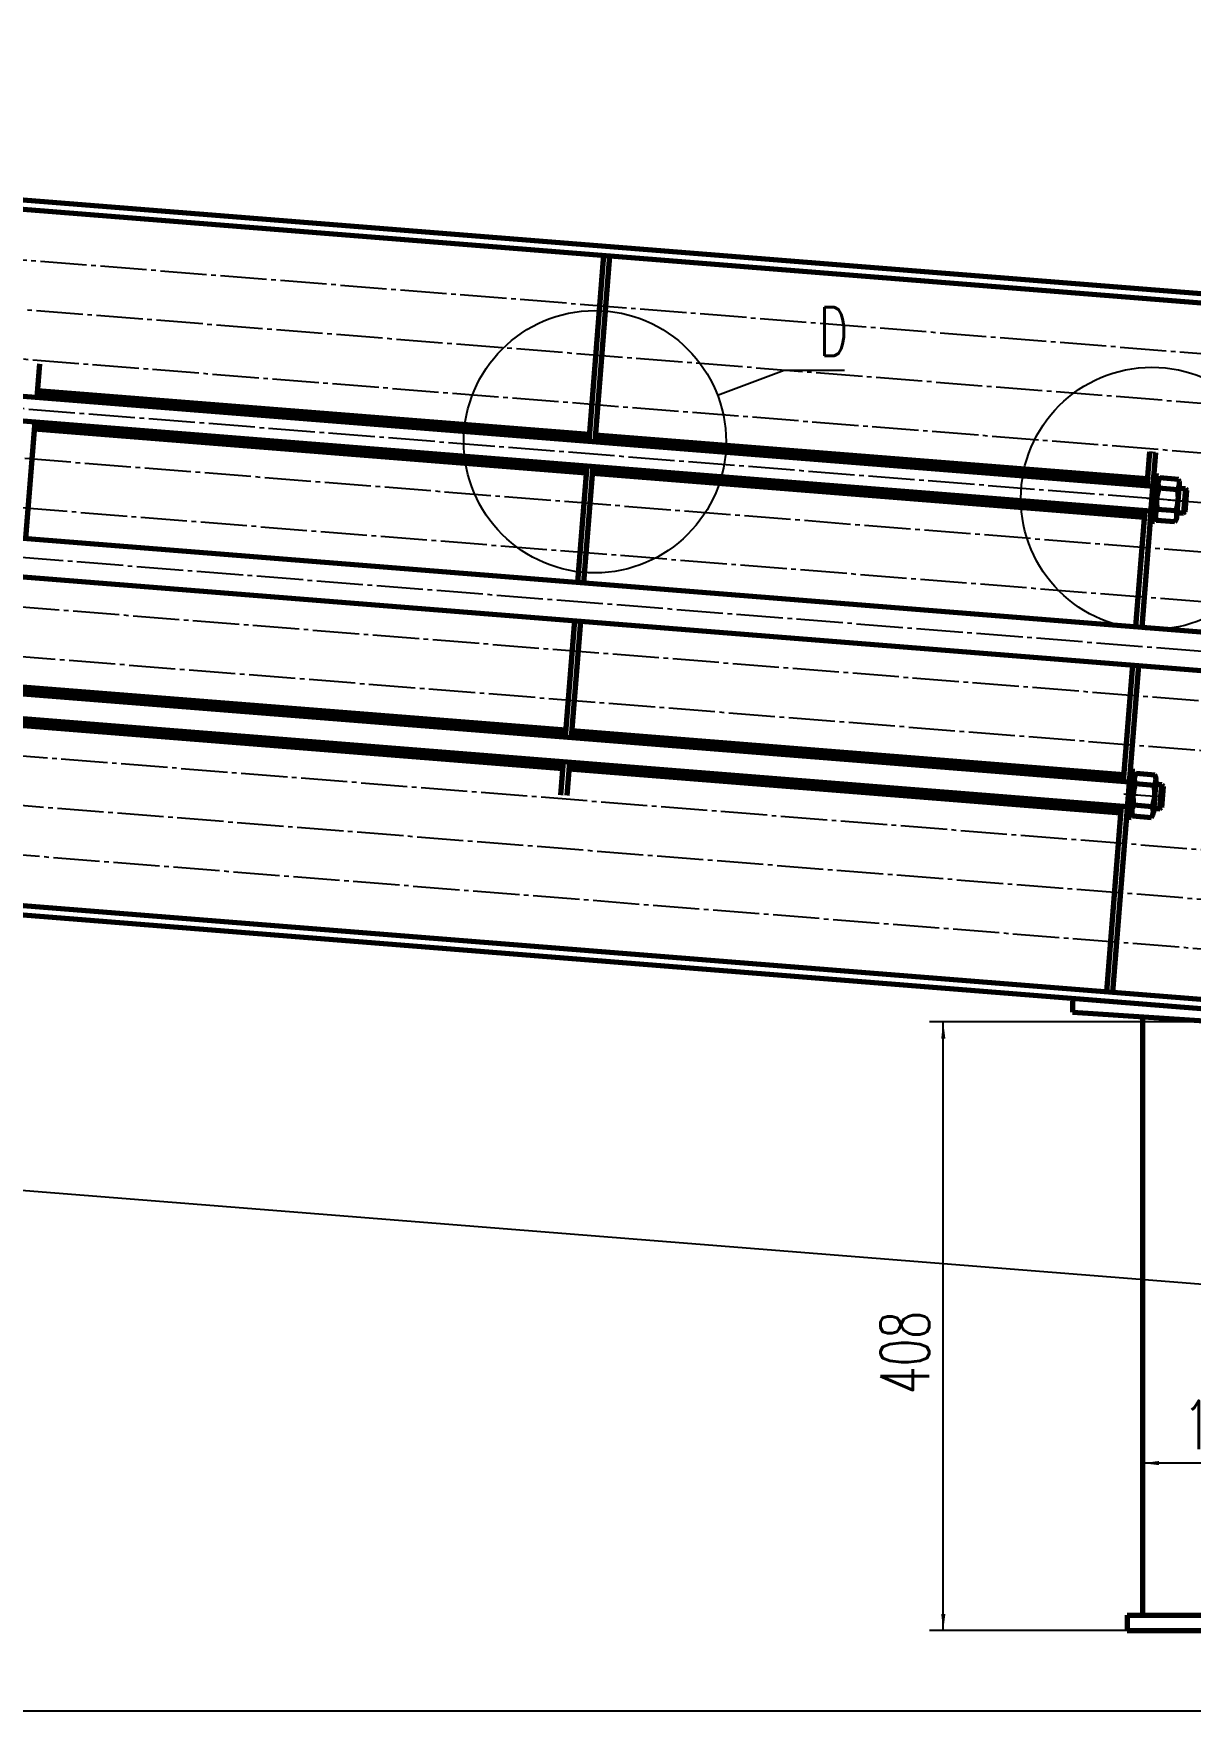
# Model space of a CAD drawing. Header units: millimetres. Extents: x -2673 to 2673, y -4526 to 1890.
# Drawn here: x 396 to 1146, y -688 to 409 of the extents above; entities that cross this region are included whole.
import ezdxf

# ---------------------------------------------------------------- set-up
doc = ezdxf.new("R2010")
doc.units = ezdxf.units.MM
doc.linetypes.add('EB_DASHDOT', pattern=[39, 30, -3, 3, -3])
for name, color, linetype, lineweight in [('CAXA0', 7, 'Continuous', 70), ('CAXA1', 1, 'EB_DASHDOT', 25), ('CAXA3', 7, 'Continuous', 25), ('CAXA4', 3, 'Continuous', 25), ('CAXA5', 4, 'Continuous', 25)]:
    doc.layers.add(name, color=color, linetype=linetype, lineweight=lineweight)
doc.styles.add('机械', font='txt.shx', dxfattribs={"width": 0.667, "height": 15, "bigfont": 'gbcbig.shx'})
doc.dimstyles.new('标准', dxfattribs={"dimscale": 9, "dimtxt": 3.5, "dimasz": 1.2, "dimexe": 1, "dimexo": 0, "dimtad": 1, "dimdec": 1, "dimzin": 12, "dimdsep": 46, "dimtxsty": '机械', "dimcen": 0, "dimdle": 1.1, "dimaunit": 1, "dimazin": 2, "dimtfac": 1, "dimtdec": 3, "dimtmove": 0, "dimatfit": 3, "dimfxl": 0, "dimtolj": 1, "dimtzin": 0, "dimarcsym": 0})

# ---------------------------------------------------------------- blocks, each defined once
blk = doc.blocks.new('*CAXBLOCK1718')
at = {"layer": 'CAXA0', "linetype": 'Continuous', "lineweight": 25}
for points in [[(-1121.6, -220.7), (-1111, -223), (-1110.7, -220.3)], [(1470.2, -426.9), (1459.3, -427.4), (1459.5, -424.7)]]:
    blk.add_hatch(color=0, dxfattribs=at).paths.add_polyline_path(points, flags=0)
at = {"layer": 'CAXA0', "color": 0, "linetype": 'Continuous', "lineweight": 25}
for p, q in [((-1109.7, -71.2), (-1122.3, -229.7)), ((-1121.6, -220.7), (1470.2, -426.9)), ((1482.1, -277.3), (1469.5, -435.9))]:
    blk.add_line(p, q, dxfattribs=at)
at = {"layer": 'CAXA0', "color": 0, "linetype": 'Continuous', "lineweight": 25, "insert": (142.9, -280.6), "char_height": 31.5, "attachment_point": 1, "rotation": 355.4516, "style": '机械'}
blk.add_mtext('2600', dxfattribs=at)
blk = doc.blocks.new('CAXBLOCK18')
at = {"layer": 'CAXA3', "color": 0, "linetype": 'Continuous', "lineweight": 25}
for p, q in [((383.5, -16), (385.6, -14.2)), ((387.7, -16.4), (389.8, -14.5)), ((391.9, -16.7), (394.1, -14.9)), ((396.1, -17.1), (398.3, -15.2)), ((400.4, -17.4), (402.5, -15.6)), ((404.6, -17.7), (406.8, -15.9)), ((408.8, -18.1), (411, -16.2)), ((413.1, -18.4), (415.2, -16.6)), ((417.3, -18.7), (419.4, -16.9)), ((421.5, -19.1), (423.7, -17.2)), ((425.7, -19.4), (427.9, -17.6)), ((430, -19.7), (432.1, -17.9)), ((434.2, -20.1), (436.4, -18.3)), ((438.4, -20.4), (440.6, -18.6)), ((442.7, -20.8), (444.8, -18.9)), ((446.9, -21.1), (449, -19.3)), ((451.1, -21.4), (453.3, -19.6)), ((455.4, -21.8), (457.5, -19.9)), ((459.6, -22.1), (461.7, -20.3)), ((463.8, -22.4), (466, -20.6)), ((468, -22.8), (470.2, -20.9)), ((472.3, -23.1), (474.4, -21.3)), ((476.5, -23.5), (478.7, -21.6)), ((480.7, -23.8), (482.9, -22)), ((485, -24.1), (487.1, -22.3)), ((489.2, -24.5), (491.3, -22.6)), ((493.4, -24.8), (495.6, -23)), ((497.6, -25.1), (499.8, -23.3)), ((501.9, -25.5), (504, -23.6)), ((506.1, -25.8), (508.3, -24)), ((510.3, -26.1), (512.5, -24.3)), ((514.6, -26.5), (516.7, -24.6)), ((518.8, -26.8), (520.9, -25)), ((523, -27.2), (525.2, -25.3)), ((527.3, -27.5), (529.4, -25.7)), ((531.5, -27.8), (533.6, -26)), ((535.7, -28.2), (537.9, -26.3)), ((539.9, -28.5), (542.1, -26.7)), ((544.2, -28.8), (546.3, -27)), ((548.4, -29.2), (550.5, -27.3)), ((552.6, -29.5), (554.8, -27.7)), ((556.9, -29.8), (559, -28)), ((561.1, -30.2), (563.2, -28.3)), ((565.3, -30.5), (567.5, -28.7)), ((569.5, -30.9), (571.7, -29)), ((573.8, -31.2), (575.9, -29.4)), ((578, -31.5), (580.2, -29.7)), ((582.2, -31.9), (584.4, -30)), ((586.5, -32.2), (588.6, -30.4)), ((590.7, -32.5), (592.8, -30.7)), ((594.9, -32.9), (597.1, -31)), ((599.1, -33.2), (601.3, -31.4)), ((603.4, -33.5), (605.5, -31.7)), ((607.6, -33.9), (609.8, -32)), ((611.8, -34.2), (614, -32.4)), ((616.1, -34.6), (618.2, -32.7)), ((381.2, -37.7), (382, -37)), ((384.1, -39.2), (386.2, -37.3)), ((388.3, -39.5), (390.5, -37.7)), ((392.5, -39.8), (394.7, -38)), ((396.8, -40.2), (398.9, -38.3)), ((401, -40.5), (403.1, -38.7)), ((405.2, -40.9), (407.4, -39)), ((409.5, -41.2), (411.6, -39.4)), ((413.7, -41.5), (415.8, -39.7)), ((417.9, -41.9), (420.1, -40)), ((422.1, -42.2), (424.3, -40.4)), ((426.4, -42.5), (428.5, -40.7)), ((430.6, -42.9), (432.8, -41)), ((434.8, -43.2), (437, -41.4)), ((439.1, -43.5), (441.2, -41.7)), ((443.3, -43.9), (445.4, -42)), ((447.5, -44.2), (449.7, -42.4)), ((451.7, -44.6), (453.9, -42.7)), ((456, -44.9), (458.1, -43.1)), ((460.2, -45.2), (462.4, -43.4)), ((464.4, -45.6), (466.6, -43.7)), ((620.3, -34.9), (622.4, -33.1)), ((624.5, -35.2), (626.7, -33.4)), ((628.8, -35.6), (630.9, -33.7)), ((633, -35.9), (635.1, -34.1)), ((637.2, -36.2), (639.4, -34.4)), ((641.4, -36.6), (643.6, -34.7)), ((645.7, -36.9), (647.8, -35.1)), ((649.9, -37.2), (652.1, -35.4)), ((654.1, -37.6), (656.3, -35.7)), ((658.4, -37.9), (660.5, -36.1)), ((662.6, -38.3), (664.7, -36.4)), ((666.8, -38.6), (669, -36.8)), ((671, -38.9), (673.2, -37.1)), ((675.3, -39.3), (677.4, -37.4)), ((679.5, -39.6), (681.7, -37.8)), ((683.7, -39.9), (685.9, -38.1)), ((688, -40.3), (690.1, -38.4)), ((692.2, -40.6), (694.3, -38.8)), ((696.4, -40.9), (698.6, -39.1)), ((700.7, -41.3), (702.8, -39.4)), ((704.9, -41.6), (707, -39.8)), ((709.1, -42), (711.3, -40.1)), ((713.3, -42.3), (715.5, -40.5)), ((717.6, -42.6), (719.7, -40.8)), ((721.8, -43), (723.9, -41.1)), ((726, -43.3), (728.2, -41.5)), ((730.3, -43.6), (732.4, -41.8)), ((734.5, -44), (736.6, -42.1)), ((738.7, -44.3), (740.9, -42.5)), ((744.9, -43), (745.1, -42.8)), ((747.2, -45), (749.3, -43.1)), ((751.4, -45.3), (753.6, -43.5)), ((755.6, -45.7), (757.8, -43.8)), ((468.7, -45.9), (470.8, -44.1)), ((472.9, -46.2), (475, -44.4)), ((477.1, -46.6), (479.3, -44.7)), ((481.4, -46.9), (483.5, -45.1)), ((485.6, -47.2), (487.7, -45.4)), ((489.8, -47.6), (492, -45.7)), ((494, -47.9), (496.2, -46.1)), ((498.3, -48.3), (500.4, -46.4)), ((502.5, -48.6), (504.7, -46.8)), ((506.7, -48.9), (508.9, -47.1)), ((511, -49.3), (513.1, -47.4)), ((515.2, -49.6), (517.3, -47.8)), ((519.4, -49.9), (521.6, -48.1)), ((523.6, -50.3), (525.8, -48.4)), ((527.9, -50.6), (530, -48.8)), ((532.1, -50.9), (534.3, -49.1)), ((536.3, -51.3), (538.5, -49.4)), ((540.6, -51.6), (542.7, -49.8)), ((544.8, -52), (546.9, -50.1)), ((549, -52.3), (551.2, -50.5)), ((553.3, -52.6), (555.4, -50.8)), ((557.5, -53), (559.6, -51.1)), ((561.7, -53.3), (563.9, -51.5)), ((565.9, -53.6), (568.1, -51.8)), ((570.2, -54), (572.3, -52.1)), ((574.4, -54.3), (576.5, -52.5)), ((578.6, -54.6), (580.8, -52.8)), ((582.9, -55), (585, -53.1)), ((587.1, -55.3), (589.2, -53.5)), ((591.3, -55.7), (593.5, -53.8)), ((595.5, -56), (597.7, -54.2)), ((599.8, -56.3), (601.9, -54.5)), ((759.9, -46), (762, -44.2)), ((764.1, -46.3), (766.2, -44.5)), ((768.3, -46.7), (770.5, -44.8)), ((772.5, -47), (774.7, -45.2)), ((776.8, -47.3), (778.9, -45.5)), ((781, -47.7), (783.2, -45.8)), ((785.2, -48), (787.4, -46.2)), ((789.5, -48.3), (791.6, -46.5)), ((793.7, -48.7), (795.8, -46.8)), ((797.9, -49), (800.1, -47.2)), ((802.2, -49.4), (804.3, -47.5)), ((806.4, -49.7), (808.5, -47.9)), ((810.6, -50), (812.8, -48.2)), ((814.8, -50.4), (817, -48.5)), ((819.1, -50.7), (821.2, -48.9)), ((823.3, -51), (825.5, -49.2)), ((827.5, -51.4), (829.7, -49.5)), ((831.8, -51.7), (833.9, -49.9)), ((836, -52), (838.1, -50.2)), ((840.2, -52.4), (842.4, -50.5)), ((844.4, -52.7), (846.6, -50.9)), ((848.7, -53.1), (850.8, -51.2)), ((852.9, -53.4), (855.1, -51.6)), ((857.1, -53.7), (859.3, -51.9)), ((861.4, -54.1), (863.5, -52.2)), ((865.6, -54.4), (867.7, -52.6)), ((869.8, -54.7), (872, -52.9)), ((874.1, -55.1), (876.2, -53.2)), ((878.3, -55.4), (880.4, -53.6)), ((882.5, -55.7), (884.7, -53.9)), ((886.7, -56.1), (888.9, -54.3)), ((891, -56.4), (893.1, -54.6)), ((604, -56.7), (606.2, -54.8)), ((608.2, -57), (610.4, -55.2)), ((612.5, -57.3), (614.6, -55.5)), ((616.7, -57.7), (618.8, -55.8)), ((620.9, -58), (623.1, -56.2)), ((625.1, -58.3), (627.3, -56.5)), ((629.4, -58.7), (631.5, -56.8)), ((633.6, -59), (635.8, -57.2)), ((637.8, -59.4), (640, -57.5)), ((642.1, -59.7), (644.2, -57.9)), ((646.3, -60), (648.4, -58.2)), ((650.5, -60.4), (652.7, -58.5)), ((654.8, -60.7), (656.9, -58.9)), ((659, -61), (661.1, -59.2)), ((663.2, -61.4), (665.4, -59.5)), ((667.4, -61.7), (669.6, -59.9)), ((671.7, -62), (673.8, -60.2)), ((675.9, -62.4), (678.1, -60.6)), ((680.1, -62.7), (682.3, -60.9)), ((684.4, -63.1), (686.5, -61.2)), ((688.6, -63.4), (690.7, -61.6)), ((692.8, -63.7), (695, -61.9)), ((697, -64.1), (699.2, -62.2)), ((701.3, -64.4), (703.4, -62.6)), ((705.5, -64.7), (707.7, -62.9)), ((709.7, -65.1), (711.9, -63.2)), ((714, -65.4), (716.1, -63.6)), ((718.2, -65.8), (720.3, -63.9)), ((722.4, -66.1), (724.6, -64.3)), ((726.7, -66.4), (728.8, -64.6)), ((730.9, -66.8), (733, -64.9)), ((735.1, -67.1), (737.3, -65.3)), ((895.2, -56.8), (897.4, -54.9)), ((899.4, -57.1), (901.6, -55.3)), ((903.7, -57.4), (905.8, -55.6)), ((907.9, -57.8), (910, -55.9)), ((912.1, -58.1), (914.3, -56.3)), ((916.3, -58.4), (918.5, -56.6)), ((920.6, -58.8), (922.7, -56.9)), ((924.8, -59.1), (927, -57.3)), ((929, -59.5), (931.2, -57.6)), ((933.3, -59.8), (935.4, -58)), ((937.5, -60.1), (939.6, -58.3)), ((941.7, -60.5), (943.9, -58.6)), ((945.9, -60.8), (948.1, -59)), ((950.2, -61.1), (952.3, -59.3)), ((954.4, -61.5), (956.6, -59.6)), ((958.6, -61.8), (960.8, -60)), ((962.9, -62.1), (965, -60.3)), ((967.1, -62.5), (969.2, -60.6)), ((971.3, -62.8), (973.5, -61)), ((975.6, -63.2), (977.7, -61.3)), ((979.8, -63.5), (981.9, -61.7)), ((984, -63.8), (986.2, -62)), ((988.2, -64.2), (990.4, -62.3)), ((992.5, -64.5), (994.6, -62.7)), ((996.7, -64.8), (998.9, -63)), ((1000.9, -65.2), (1003.1, -63.3)), ((1005.2, -65.5), (1007.3, -63.7)), ((1009.4, -65.8), (1011.5, -64)), ((1013.6, -66.2), (1015.8, -64.3)), ((1017.8, -66.5), (1020, -64.7)), ((1022.1, -66.9), (1024.2, -65)), ((1026.3, -67.2), (1028.5, -65.4)), ((1030.5, -67.5), (1032.7, -65.7)), ((743.6, -67.8), (745.7, -65.9)), ((747.8, -68.1), (749.9, -66.3)), ((752, -68.4), (754.2, -66.6)), ((756.3, -68.8), (758.4, -66.9)), ((760.5, -69.1), (762.6, -67.3)), ((764.7, -69.5), (766.9, -67.6)), ((768.9, -69.8), (771.1, -68)), ((773.2, -70.1), (775.3, -68.3)), ((777.4, -70.5), (779.6, -68.6)), ((781.6, -70.8), (783.8, -69)), ((785.9, -71.1), (788, -69.3)), ((790.1, -71.5), (792.2, -69.6)), ((794.3, -71.8), (796.5, -70)), ((798.5, -72.1), (800.7, -70.3)), ((802.8, -72.5), (804.9, -70.6)), ((807, -72.8), (809.2, -71)), ((811.2, -73.2), (813.4, -71.3)), ((815.5, -73.5), (817.6, -71.7)), ((819.7, -73.8), (821.8, -72)), ((823.9, -74.2), (826.1, -72.3)), ((828.2, -74.5), (830.3, -72.7)), ((832.4, -74.8), (834.5, -73)), ((836.6, -75.2), (838.8, -73.3)), ((840.8, -75.5), (843, -73.7)), ((845.1, -75.8), (847.2, -74)), ((849.3, -76.2), (851.5, -74.3)), ((853.5, -76.5), (855.7, -74.7)), ((857.8, -76.9), (859.9, -75)), ((862, -77.2), (864.1, -75.4)), ((866.2, -77.5), (868.4, -75.7)), ((870.4, -77.9), (872.6, -76)), ((874.7, -78.2), (876.8, -76.4)), ((878.9, -78.5), (881.1, -76.7)), ((1034.8, -67.9), (1036.9, -66)), ((1039, -68.2), (1041.1, -66.4)), ((1043.2, -68.5), (1045.4, -66.7)), ((1047.5, -68.9), (1049.6, -67)), ((1051.7, -69.2), (1053.8, -67.4)), ((1055.9, -69.5), (1058.1, -67.7)), ((1060.1, -69.9), (1062.3, -68)), ((1064.4, -70.2), (1066.5, -68.4)), ((1068.6, -70.6), (1070.8, -68.7)), ((1072.8, -70.9), (1075, -69.1)), ((1077.1, -71.2), (1079.2, -69.4)), ((1081.3, -71.6), (1083.4, -69.7)), ((1085.5, -71.9), (1087.7, -70.1)), ((1089.7, -72.2), (1091.9, -70.4)), ((1094, -72.6), (1096.1, -70.7)), ((1098.2, -72.9), (1100.4, -71.1)), ((1102.4, -73.2), (1102.5, -73.2)), ((883.1, -78.9), (885.3, -77)), ((887.4, -79.2), (889.5, -77.4)), ((891.6, -79.5), (893.7, -77.7)), ((895.8, -79.9), (898, -78)), ((900.1, -80.2), (902.2, -78.4)), ((904.3, -80.6), (906.4, -78.7)), ((908.5, -80.9), (910.7, -79.1)), ((912.7, -81.2), (914.9, -79.4)), ((917, -81.6), (919.1, -79.7)), ((921.2, -81.9), (923.4, -80.1)), ((925.4, -82.2), (927.6, -80.4)), ((929.7, -82.6), (931.8, -80.7)), ((933.9, -82.9), (936, -81.1)), ((938.1, -83.2), (940.3, -81.4)), ((942.3, -83.6), (944.5, -81.7)), ((946.6, -83.9), (948.7, -82.1)), ((950.8, -84.3), (953, -82.4)), ((955, -84.6), (957.2, -82.8)), ((959.3, -84.9), (961.4, -83.1)), ((963.5, -85.3), (965.6, -83.4)), ((967.7, -85.6), (969.9, -83.8)), ((971.9, -85.9), (974.1, -84.1)), ((976.2, -86.3), (978.3, -84.4)), ((980.4, -86.6), (982.6, -84.8)), ((984.6, -86.9), (986.8, -85.1)), ((988.9, -87.3), (991, -85.4)), ((993.1, -87.6), (995.2, -85.8)), ((997.3, -88), (999.5, -86.1)), ((1001.6, -88.3), (1003.7, -86.5)), ((1005.8, -88.6), (1007.9, -86.8)), ((1010, -89), (1012.2, -87.1)), ((1014.2, -89.3), (1016.4, -87.5)), ((1018.5, -89.6), (1020.6, -87.8)), ((1022.7, -90), (1024.9, -88.1)), ((1026.9, -90.3), (1029.1, -88.5)), ((1031.2, -90.6), (1033.3, -88.8)), ((1035.4, -91), (1037.5, -89.1)), ((1039.6, -91.3), (1041.8, -89.5)), ((1043.8, -91.7), (1046, -89.8)), ((1048.1, -92), (1050.2, -90.2)), ((1052.3, -92.3), (1054.5, -90.5)), ((1056.5, -92.7), (1058.7, -90.8)), ((1060.8, -93), (1062.9, -91.2)), ((1065, -93.3), (1067.1, -91.5)), ((1069.2, -93.7), (1071.4, -91.8)), ((1073.5, -94), (1075.6, -92.2)), ((1077.7, -94.3), (1079.8, -92.5)), ((1081.9, -94.7), (1084.1, -92.8)), ((1086.1, -95), (1088.3, -93.2)), ((1090.4, -95.4), (1092.5, -93.5)), ((1094.6, -95.7), (1096.8, -93.9)), ((1098.8, -96), (1100.8, -94.3))]:
    blk.add_line(p, q, dxfattribs=at)
blk = doc.blocks.new('CAXBLOCK19')
at = {"layer": 'CAXA3', "color": 0, "linetype": 'Continuous', "lineweight": 25}
for p, q in [((400.1, 175.5), (402.2, 177.4)), ((404.3, 175.2), (406.5, 177)), ((408.5, 174.9), (410.7, 176.7)), ((412.8, 174.5), (414.9, 176.4)), ((417, 174.2), (419.2, 176)), ((421.2, 173.9), (423.4, 175.7)), ((425.5, 173.5), (427.6, 175.4)), ((429.7, 173.2), (431.8, 175)), ((433.9, 172.8), (436.1, 174.7)), ((438.1, 172.5), (440.3, 174.3)), ((442.4, 172.2), (444.5, 174)), ((446.6, 171.8), (448.8, 173.7)), ((450.8, 171.5), (453, 173.3)), ((455.1, 171.2), (457.2, 173)), ((459.3, 170.8), (461.4, 172.7)), ((463.5, 170.5), (465.7, 172.3)), ((467.8, 170.2), (469.9, 172)), ((472, 169.8), (474.1, 171.7)), ((476.2, 169.5), (478.4, 171.3)), ((480.4, 169.1), (482.6, 171)), ((484.7, 168.8), (486.8, 170.6)), ((488.9, 168.5), (491, 170.3)), ((493.1, 168.1), (495.3, 170)), ((497.4, 167.8), (499.5, 169.6)), ((501.6, 167.5), (503.7, 169.3)), ((505.8, 167.1), (508, 169)), ((510, 166.8), (512.2, 168.6)), ((514.3, 166.5), (516.4, 168.3)), ((518.5, 166.1), (520.7, 168)), ((522.7, 165.8), (524.9, 167.6)), ((527, 165.4), (529.1, 167.3)), ((531.2, 165.1), (533.3, 166.9)), ((535.4, 164.8), (537.6, 166.6)), ((539.6, 164.4), (541.8, 166.3)), ((543.9, 164.1), (546, 165.9)), ((548.1, 163.8), (550.3, 165.6)), ((552.3, 163.4), (554.5, 165.3)), ((556.6, 163.1), (558.7, 164.9)), ((560.8, 162.8), (562.9, 164.6)), ((396.5, 152.8), (398.6, 154.6)), ((400.7, 152.4), (402.9, 154.2)), ((404.9, 152.1), (407.1, 153.9)), ((409.2, 151.7), (411.3, 153.6)), ((565, 162.4), (567.2, 164.2)), ((569.3, 162.1), (571.4, 163.9)), ((573.5, 161.7), (575.6, 163.6)), ((577.7, 161.4), (579.9, 163.2)), ((581.9, 161.1), (584.1, 162.9)), ((586.2, 160.7), (588.3, 162.6)), ((590.4, 160.4), (592.6, 162.2)), ((594.6, 160.1), (596.8, 161.9)), ((598.9, 159.7), (601, 161.6)), ((603.1, 159.4), (605.2, 161.2)), ((607.3, 159.1), (609.5, 160.9)), ((611.5, 158.7), (613.7, 160.5)), ((615.8, 158.4), (617.9, 160.2)), ((620, 158), (622.2, 159.9)), ((624.2, 157.7), (626.4, 159.5)), ((628.5, 157.4), (630.6, 159.2)), ((632.7, 157), (634.8, 158.9)), ((636.9, 156.7), (639.1, 158.5)), ((641.2, 156.4), (643.3, 158.2)), ((645.4, 156), (647.5, 157.9)), ((649.6, 155.7), (651.8, 157.5)), ((653.8, 155.3), (656, 157.2)), ((658.1, 155), (660.2, 156.8)), ((662.3, 154.7), (664.4, 156.5)), ((666.5, 154.3), (668.7, 156.2)), ((670.8, 154), (672.9, 155.8)), ((675, 153.7), (677.1, 155.5)), ((679.2, 153.3), (681.4, 155.2)), ((683.4, 153), (685.6, 154.8)), ((687.7, 152.7), (689.8, 154.5)), ((691.9, 152.3), (694.1, 154.2)), ((696.1, 152), (698.3, 153.8)), ((413.4, 151.4), (415.5, 153.2)), ((417.6, 151.1), (419.8, 152.9)), ((421.9, 150.7), (424, 152.6)), ((426.1, 150.4), (428.2, 152.2)), ((430.3, 150.1), (432.5, 151.9)), ((434.5, 149.7), (436.7, 151.6)), ((438.8, 149.4), (440.9, 151.2)), ((443, 149), (445.2, 150.9)), ((447.2, 148.7), (449.4, 150.5)), ((451.5, 148.4), (453.6, 150.2)), ((455.7, 148), (457.8, 149.9)), ((459.9, 147.7), (462.1, 149.5)), ((464.1, 147.4), (466.3, 149.2)), ((468.4, 147), (470.5, 148.9)), ((472.6, 146.7), (474.8, 148.5)), ((476.8, 146.4), (479, 148.2)), ((481.1, 146), (483.2, 147.9)), ((485.3, 145.7), (487.4, 147.5)), ((489.5, 145.3), (491.7, 147.2)), ((493.7, 145), (495.9, 146.8)), ((498, 144.7), (500.1, 146.5)), ((502.2, 144.3), (504.4, 146.2)), ((506.4, 144), (508.6, 145.8)), ((510.7, 143.7), (512.8, 145.5)), ((514.9, 143.3), (517, 145.2)), ((519.1, 143), (521.3, 144.8)), ((523.4, 142.7), (525.5, 144.5)), ((527.6, 142.3), (529.7, 144.2)), ((531.8, 142), (534, 143.8)), ((536, 141.6), (538.2, 143.5)), ((540.3, 141.3), (542.4, 143.1)), ((544.5, 141), (546.7, 142.8)), ((700.4, 151.6), (702.5, 153.5)), ((704.6, 151.3), (706.7, 153.1)), ((708.8, 151), (711, 152.8)), ((713, 150.6), (715.2, 152.5)), ((717.3, 150.3), (719.4, 152.1)), ((721.5, 150), (723.7, 151.8)), ((725.7, 149.6), (727.9, 151.5)), ((730, 149.3), (732.1, 151.1)), ((734.2, 149), (736.3, 150.8)), ((738.4, 148.6), (740.6, 150.5)), ((742.7, 148.3), (744.8, 150.1)), ((746.9, 147.9), (749, 149.8)), ((751.1, 147.6), (753.3, 149.4)), ((755.3, 147.3), (756, 147.9)), ((760, 147.3), (761.7, 148.8)), ((763.8, 146.6), (766, 148.4)), ((768, 146.3), (770.2, 148.1)), ((772.3, 145.9), (774.4, 147.8)), ((776.5, 145.6), (778.6, 147.4)), ((780.7, 145.3), (782.9, 147.1)), ((784.9, 144.9), (787.1, 146.8)), ((789.2, 144.6), (791.3, 146.4)), ((793.4, 144.2), (795.6, 146.1)), ((797.6, 143.9), (799.8, 145.7)), ((801.9, 143.6), (804, 145.4)), ((806.1, 143.2), (808.2, 145.1)), ((810.3, 142.9), (812.5, 144.7)), ((814.6, 142.6), (816.7, 144.4)), ((818.8, 142.2), (820.9, 144.1)), ((823, 141.9), (825.2, 143.7)), ((827.2, 141.6), (829.4, 143.4)), ((831.5, 141.2), (833.6, 143.1)), ((835.7, 140.9), (837.8, 142.7)), ((548.7, 140.6), (550.9, 142.5)), ((553, 140.3), (555.1, 142.1)), ((557.2, 140), (559.3, 141.8)), ((561.4, 139.6), (563.6, 141.5)), ((565.6, 139.3), (567.8, 141.1)), ((569.9, 139), (572, 140.8)), ((574.1, 138.6), (576.3, 140.5)), ((578.3, 138.3), (580.5, 140.1)), ((582.6, 137.9), (584.7, 139.8)), ((586.8, 137.6), (588.9, 139.4)), ((591, 137.3), (593.2, 139.1)), ((595.3, 136.9), (597.4, 138.8)), ((599.5, 136.6), (601.6, 138.4)), ((603.7, 136.3), (605.9, 138.1)), ((607.9, 135.9), (610.1, 137.8)), ((612.2, 135.6), (614.3, 137.4)), ((616.4, 135.3), (618.6, 137.1)), ((620.6, 134.9), (622.8, 136.8)), ((624.9, 134.6), (627, 136.4)), ((629.1, 134.2), (631.2, 136.1)), ((633.3, 133.9), (635.5, 135.7)), ((637.5, 133.6), (639.7, 135.4)), ((641.8, 133.2), (643.9, 135.1)), ((646, 132.9), (648.2, 134.7)), ((650.2, 132.6), (652.4, 134.4)), ((654.5, 132.2), (656.6, 134.1)), ((658.7, 131.9), (660.8, 133.7)), ((662.9, 131.6), (665.1, 133.4)), ((667.2, 131.2), (669.3, 133.1)), ((671.4, 130.9), (673.5, 132.7)), ((675.6, 130.5), (677.8, 132.4)), ((679.8, 130.2), (682, 132)), ((684.1, 129.9), (686.2, 131.7)), ((839.9, 140.5), (842.1, 142.4)), ((844.2, 140.2), (846.3, 142)), ((848.4, 139.9), (850.5, 141.7)), ((852.6, 139.5), (854.8, 141.4)), ((856.8, 139.2), (859, 141)), ((861.1, 138.9), (863.2, 140.7)), ((865.3, 138.5), (867.5, 140.4)), ((869.5, 138.2), (871.7, 140)), ((873.8, 137.9), (875.9, 139.7)), ((878, 137.5), (880.1, 139.4)), ((882.2, 137.2), (884.4, 139)), ((886.4, 136.8), (888.6, 138.7)), ((890.7, 136.5), (892.8, 138.3)), ((894.9, 136.2), (897.1, 138)), ((899.1, 135.8), (901.3, 137.7)), ((903.4, 135.5), (905.5, 137.3)), ((907.6, 135.2), (909.7, 137)), ((911.8, 134.8), (914, 136.7)), ((916.1, 134.5), (918.2, 136.3)), ((920.3, 134.2), (922.4, 136)), ((924.5, 133.8), (926.7, 135.7)), ((928.7, 133.5), (930.9, 135.3)), ((933, 133.1), (935.1, 135)), ((937.2, 132.8), (939.4, 134.6)), ((941.4, 132.5), (943.6, 134.3)), ((945.7, 132.1), (947.8, 134)), ((949.9, 131.8), (952, 133.6)), ((954.1, 131.5), (956.3, 133.3)), ((958.3, 131.1), (960.5, 133)), ((962.6, 130.8), (964.7, 132.6)), ((966.8, 130.5), (969, 132.3)), ((971, 130.1), (973.2, 132)), ((975.3, 129.8), (977.4, 131.6)), ((688.3, 129.5), (690.4, 131.4)), ((692.5, 129.2), (694.7, 131)), ((696.8, 128.9), (698.9, 130.7)), ((701, 128.5), (703.1, 130.4)), ((705.2, 128.2), (707.4, 130)), ((709.4, 127.9), (711.6, 129.7)), ((713.7, 127.5), (715.8, 129.4)), ((717.9, 127.2), (720.1, 129)), ((722.1, 126.8), (724.3, 128.7)), ((726.4, 126.5), (728.5, 128.3)), ((730.6, 126.2), (732.7, 128)), ((734.8, 125.8), (737, 127.7)), ((739, 125.5), (741.2, 127.3)), ((743.3, 125.2), (745.4, 127)), ((747.5, 124.8), (749.7, 126.7)), ((751.7, 124.5), (753.9, 126.3)), ((760.2, 123.8), (762.3, 125.7)), ((764.4, 123.5), (766.6, 125.3)), ((768.7, 123.1), (770.8, 125)), ((772.9, 122.8), (775, 124.6)), ((777.1, 122.5), (779.3, 124.3)), ((781.3, 122.1), (783.5, 124)), ((785.6, 121.8), (787.7, 123.6)), ((789.8, 121.5), (792, 123.3)), ((794, 121.1), (796.2, 123)), ((798.3, 120.8), (800.4, 122.6)), ((802.5, 120.5), (804.6, 122.3)), ((806.7, 120.1), (808.9, 122)), ((810.9, 119.8), (813.1, 121.6)), ((815.2, 119.4), (817.3, 121.3)), ((819.4, 119.1), (821.6, 120.9)), ((823.6, 118.8), (825.8, 120.6)), ((979.5, 129.4), (981.6, 131.3)), ((983.7, 129.1), (985.9, 130.9)), ((988, 128.8), (990.1, 130.6)), ((992.2, 128.4), (994.3, 130.3)), ((996.4, 128.1), (998.6, 129.9)), ((1000.6, 127.8), (1002.8, 129.6)), ((1004.9, 127.4), (1007, 129.3)), ((1009.1, 127.1), (1011.3, 128.9)), ((1013.3, 126.8), (1015.5, 128.6)), ((1017.6, 126.4), (1019.7, 128.3)), ((1021.8, 126.1), (1023.9, 127.9)), ((1026, 125.7), (1028.2, 127.6)), ((1030.2, 125.4), (1032.4, 127.2)), ((1034.5, 125.1), (1036.6, 126.9)), ((1038.7, 124.7), (1040.9, 126.6)), ((1042.9, 124.4), (1045.1, 126.2)), ((1047.2, 124.1), (1049.3, 125.9)), ((1051.4, 123.7), (1053.5, 125.6)), ((1055.6, 123.4), (1057.8, 125.2)), ((1059.8, 123.1), (1062, 124.9)), ((1064.1, 122.7), (1066.2, 124.5)), ((1068.3, 122.4), (1070.5, 124.2)), ((1072.5, 122), (1074.7, 123.9)), ((1076.8, 121.7), (1078.9, 123.5)), ((1081, 121.4), (1083.1, 123.2)), ((1085.2, 121), (1087.4, 122.9)), ((1089.5, 120.7), (1091.6, 122.5)), ((1093.7, 120.4), (1095.8, 122.2)), ((1097.9, 120), (1100.1, 121.9)), ((1102.1, 119.7), (1104.3, 121.5)), ((1106.4, 119.3), (1108.5, 121.2)), ((1110.6, 119), (1112.8, 120.8)), ((827.9, 118.4), (830, 120.3)), ((832.1, 118.1), (834.2, 119.9)), ((836.3, 117.8), (838.5, 119.6)), ((840.6, 117.4), (842.7, 119.3)), ((844.8, 117.1), (846.9, 118.9)), ((849, 116.8), (851.2, 118.6)), ((853.2, 116.4), (855.4, 118.2)), ((857.5, 116.1), (859.6, 117.9)), ((861.7, 115.7), (863.8, 117.6)), ((865.9, 115.4), (868.1, 117.2)), ((870.2, 115.1), (872.3, 116.9)), ((874.4, 114.7), (876.5, 116.6)), ((878.6, 114.4), (880.8, 116.2)), ((882.8, 114.1), (885, 115.9)), ((887.1, 113.7), (889.2, 115.6)), ((891.3, 113.4), (893.5, 115.2)), ((895.5, 113), (897.7, 114.9)), ((899.8, 112.7), (901.9, 114.5)), ((904, 112.4), (906.1, 114.2)), ((908.2, 112), (910.4, 113.9)), ((912.4, 111.7), (914.6, 113.5)), ((916.7, 111.4), (918.8, 113.2)), ((920.9, 111), (923.1, 112.9)), ((925.1, 110.7), (927.3, 112.5)), ((929.4, 110.4), (931.5, 112.2)), ((933.6, 110), (935.7, 111.9)), ((937.8, 109.7), (940, 111.5)), ((942.1, 109.3), (944.2, 111.2)), ((946.3, 109), (948.4, 110.8)), ((950.5, 108.7), (952.7, 110.5)), ((954.7, 108.3), (956.9, 110.2)), ((959, 108), (961.1, 109.8)), ((1114.8, 118.7), (1117, 120.5)), ((963.2, 107.7), (965.4, 109.5)), ((967.4, 107.3), (969.6, 109.2)), ((971.7, 107), (973.8, 108.8)), ((975.9, 106.7), (978, 108.5)), ((980.1, 106.3), (982.3, 108.2)), ((984.3, 106), (986.5, 107.8)), ((988.6, 105.6), (990.7, 107.5)), ((992.8, 105.3), (995, 107.1)), ((997, 105), (999.2, 106.8)), ((1001.3, 104.6), (1003.4, 106.5)), ((1005.5, 104.3), (1007.6, 106.1)), ((1009.7, 104), (1011.9, 105.8)), ((1014, 103.6), (1016.1, 105.5)), ((1018.2, 103.3), (1020.3, 105.1)), ((1022.4, 103), (1024.6, 104.8)), ((1026.6, 102.6), (1028.8, 104.5)), ((1030.9, 102.3), (1033, 104.1)), ((1035.1, 101.9), (1037.2, 103.8)), ((1039.3, 101.6), (1041.5, 103.4)), ((1043.6, 101.3), (1045.7, 103.1)), ((1047.8, 100.9), (1049.9, 102.8)), ((1052, 100.6), (1054.2, 102.4)), ((1056.2, 100.3), (1058.4, 102.1)), ((1060.5, 99.9), (1062.6, 101.8)), ((1064.7, 99.6), (1066.9, 101.4)), ((1068.9, 99.3), (1071.1, 101.1)), ((1073.2, 98.9), (1075.3, 100.8)), ((1077.4, 98.6), (1079.5, 100.4)), ((1081.6, 98.2), (1083.8, 100.1)), ((1085.8, 97.9), (1088, 99.7)), ((1090.1, 97.6), (1092.2, 99.4)), ((1094.3, 97.2), (1096.5, 99.1)), ((1098.5, 96.9), (1100.7, 98.7)), ((1102.8, 96.6), (1104.9, 98.4)), ((1107, 96.2), (1109.1, 98.1)), ((1111.2, 95.9), (1113.4, 97.7)), ((1115.5, 95.6), (1115.9, 96))]:
    blk.add_line(p, q, dxfattribs=at)
blk = doc.blocks.new('*CAXBLOCK2021')
at = {"layer": 'CAXA0', "linetype": 'Continuous', "lineweight": 25}
for points in [[(1114.7, -517.7), (1125.5, -516.3), (1125.5, -519)], [(1214.7, -517.7), (1203.9, -516.3), (1203.9, -519)]]:
    blk.add_hatch(color=0, dxfattribs=at).paths.add_polyline_path(points, flags=0)
at = {"layer": 'CAXA0', "color": 0, "linetype": 'Continuous', "lineweight": 25}
for p, q in [((1114.7, -616.2), (1114.7, -508.7)), ((1214.7, -616.2), (1214.7, -508.7)), ((1214.7, -517.7), (1114.7, -517.7))]:
    blk.add_line(p, q, dxfattribs=at)
at = {"layer": 'CAXA0', "color": 0, "linetype": 'Continuous', "lineweight": 25, "insert": (1141.3, -477.1), "char_height": 31.5, "attachment_point": 1, "style": '机械'}
blk.add_mtext('100', dxfattribs=at)
blk = doc.blocks.new('CAXBLOCK22', base_point=(154.4, 52.3))
at = {"layer": 'CAXA0', "linetype": 'Continuous', "lineweight": 25}
for p, q in [((839.2, 174.6), (882.4, 190.9)), ((882.4, 190.9), (921.6, 190.9))]:
    blk.add_line(p, q, dxfattribs=at)
blk.add_circle((759.8, 144.4), 85, dxfattribs=at)
at = {"layer": 'CAXA0', "linetype": 'Continuous', "lineweight": 25, "insert": (905, 231.6), "char_height": 31.5, "attachment_point": 1, "style": '机械'}
blk.add_mtext('D', dxfattribs=at)
blk = doc.blocks.new('CAXBLOCK23', base_point=(154.4, 52.3))
at = {"layer": 'CAXA0', "linetype": 'Continuous', "lineweight": 25}
for p, q in [((1192.8, 153), (1226.8, 174.4)), ((1226.8, 174.4), (1266, 174.4))]:
    blk.add_line(p, q, dxfattribs=at)
blk.add_circle((1120.9, 107.7), 85, dxfattribs=at)
at = {"layer": 'CAXA0', "linetype": 'Continuous', "lineweight": 25, "insert": (1249.4, 215.1), "char_height": 31.5, "attachment_point": 1, "style": '机械'}
blk.add_mtext('C', dxfattribs=at)
blk = doc.blocks.new('CAXBLOCK27')
at = {"layer": 'CAXA3', "color": 0, "linetype": 'Continuous', "lineweight": 25}
for p, q in [((1105.6, -99.1), (1104.5, -97.9)), ((1107.6, -96.9), (1104.9, -93.6))]:
    blk.add_line(p, q, dxfattribs=at)
blk = doc.blocks.new('CAXBLOCK28')
at = {"layer": 'CAXA3', "color": 0, "linetype": 'Continuous', "lineweight": 25}
for p, q in [((1109.1, -75.5), (1106.6, -72.5)), ((1109.6, -71.5), (1107.6, -69.1))]:
    blk.add_line(p, q, dxfattribs=at)
blk = doc.blocks.new('CAXBLOCK29')
at = {"layer": 'CAXA3', "color": 0, "linetype": 'Continuous', "lineweight": 25}
for p, q in [((1124.8, 118.8), (1122, 122)), ((1123, 116.3), (1121.7, 117.8))]:
    blk.add_line(p, q, dxfattribs=at)
blk = doc.blocks.new('CAXBLOCK30')
at = {"layer": 'CAXA3', "color": 0, "linetype": 'Continuous', "lineweight": 25}
for p, q in [((1123.1, 97.7), (1122.2, 98.8)), ((1122.8, 93.4), (1120, 96.7))]:
    blk.add_line(p, q, dxfattribs=at)
blk = doc.blocks.new('*CAXBLOCK108109')
at = {"layer": 'CAXA4', "linetype": 'Continuous', "lineweight": 25}
for points in [[(-911.3, -678.5), (-900.5, -677.2), (-900.5, -679.9)], [(1164.7, -678.5), (1153.9, -677.2), (1153.9, -679.9)]]:
    blk.add_hatch(color=0, dxfattribs=at).paths.add_polyline_path(points, flags=0)
at = {"layer": 'CAXA4', "color": 0, "linetype": 'Continuous', "lineweight": 25}
for p, q in [((-911.3, -616.2), (-911.3, -687.5)), ((1164.7, -630), (1164.7, -687.5)), ((1164.7, -678.5), (-911.3, -678.5))]:
    blk.add_line(p, q, dxfattribs=at)
at = {"layer": 'CAXA4', "color": 0, "linetype": 'Continuous', "lineweight": 25, "insert": (92, -637.9), "char_height": 31.5, "attachment_point": 1, "style": '机械'}
blk.add_mtext('2076', dxfattribs=at)
blk = doc.blocks.new('*CAXBLOCK171172')
at = {"layer": 'CAXA3', "linetype": 'Continuous', "lineweight": 25}
for points in [[(985.6, -231.7), (987, -242.5), (984.3, -242.5)], [(985.6, -626.2), (987, -615.4), (984.3, -615.4)]]:
    blk.add_hatch(color=0, dxfattribs=at).paths.add_polyline_path(points, flags=0)
at = {"layer": 'CAXA3', "color": 0, "linetype": 'Continuous', "lineweight": 25}
for p, q in [((1164.7, -231.7), (976.6, -231.7)), ((985.6, -626.2), (985.6, -231.7)), ((1164.7, -626.2), (976.6, -626.2))]:
    blk.add_line(p, q, dxfattribs=at)
at = {"layer": 'CAXA3', "color": 0, "linetype": 'Continuous', "lineweight": 25, "insert": (945, -473), "char_height": 31.5, "attachment_point": 1, "rotation": 90, "style": '机械'}
blk.add_mtext('408', dxfattribs=at)
blk = doc.blocks.new('*CAXBLOCK207208')
at = {"layer": 'CAXA4', "linetype": 'Continuous', "lineweight": 25}
for points in [[(314.4, 301.1), (312.2, 290.4), (314.9, 290.2)], [(278.7, -147.5), (278.2, -136.6), (280.9, -136.8)]]:
    blk.add_hatch(color=0, dxfattribs=at).paths.add_polyline_path(points, flags=0)
at = {"layer": 'CAXA4', "color": 0, "linetype": 'Continuous', "lineweight": 25}
for p, q in [((314.4, 301.1), (278.7, -147.5)), ((1488.6, 207.7), (305.4, 301.8)), ((1455.9, -241.2), (269.7, -146.8))]:
    blk.add_line(p, q, dxfattribs=at)
at = {"layer": 'CAXA4', "color": 0, "linetype": 'Continuous', "lineweight": 25, "insert": (264.5, 193), "char_height": 31.5, "attachment_point": 1, "rotation": 85.4516, "style": '机械'}
blk.add_mtext('{%%C}450X6', dxfattribs=at)

msp = doc.modelspace()

# ---------------------------------------------------------------- linework, layer by layer
at = {"layer": 'CAXA0'}
for p, q in [((-1039.437, 408.776), (1488.576, 207.668)), ((-922.828, 405.519), (1489.052, 213.65)), ((-1049.021, 288.307), (1124.537, 115.397)), ((-1050.289, 272.357), (1120.253, 99.687)), ((765.361, 265.202), (755.778, 144.732)), ((769.349, 264.884), (759.765, 144.415)), ((-1090.181, 199.642), (1505.618, -6.859)), ((399.741, 194.975), (398.008, 173.193)), ((398.206, 175.685), (755.976, 147.224)), ((398.365, 177.679), (756.134, 149.218)), ((-1092.164, 174.721), (1503.635, -31.78)), ((396.739, 157.244), (390.74, 81.832)), ((396.541, 154.752), (754.311, 126.29)), ((396.382, 152.758), (754.152, 124.297)), ((759.963, 146.907), (1117.733, 118.446)), ((760.122, 148.901), (1117.892, 120.439)), ((1119.267, 137.735), (1117.535, 115.954)), ((1123.255, 137.418), (1121.522, 115.636)), ((754.509, 128.782), (748.51, 53.371)), ((758.496, 128.465), (752.497, 53.054)), ((758.139, 123.979), (1115.909, 95.518)), ((758.298, 125.973), (1116.068, 97.512)), ((1119.698, 92.709), (1122.077, 122.614)), ((1122.077, 122.614), (1125.068, 122.377)), ((1125.068, 122.377), (1122.689, 92.471)), ((1126.02, 121.154), (1138.039, 120.197)), ((1121.522, 115.636), (1114.254, 24.275)), ((1121.582, 116.384), (1124.572, 116.146)), ((1123.079, 97.062), (1124.727, 117.781)), ((1137.489, 113.291), (1125.471, 114.247)), ((1137.134, 95.944), (1138.783, 116.663)), ((1138.593, 114.278), (1142.58, 113.961)), ((1142.58, 113.961), (1141.312, 98.012)), ((1142.388, 98.929), (1143.498, 112.885)), ((1142.58, 113.961), (1143.498, 112.885)), ((1116.266, 100.004), (1110.267, 24.592)), ((1123.184, 98.701), (1120.194, 98.939)), ((1136.391, 99.478), (1124.372, 100.434)), ((1141.312, 98.012), (1142.388, 98.929)), ((-1064.27, 96.613), (1106.272, -76.058)), ((1122.689, 92.471), (1119.698, 92.709)), ((1123.823, 93.528), (1135.841, 92.572)), ((1137.324, 98.329), (1141.312, 98.012)), ((-1065.539, 80.663), (1108.019, -92.247)), ((746.527, 28.449), (740.528, -46.962)), ((750.515, 28.132), (744.515, -47.279)), ((1112.272, -0.646), (1095.42, -212.477)), ((1108.284, -0.329), (1102.285, -75.741)), ((382.957, -16.009), (740.726, -44.47)), ((383.115, -14.015), (740.885, -42.476)), ((-1075.123, -39.806), (1455.881, -241.152)), ((381.133, -38.936), (738.902, -67.398)), ((381.291, -36.943), (739.061, -65.404)), ((744.872, -42.794), (1102.642, -71.255)), ((-1075.598, -45.787), (1336.282, -237.657)), ((744.714, -44.787), (1102.483, -73.249)), ((739.259, -62.912), (737.526, -84.693)), ((743.247, -63.229), (741.514, -85.01)), ((743.048, -65.721), (1100.818, -94.182)), ((742.89, -67.715), (1100.659, -96.176)), ((1106.828, -69.08), (1104.449, -98.985)), ((1109.323, -75.548), (1106.332, -75.31)), ((1109.818, -69.318), (1106.828, -69.08)), ((1107.439, -99.223), (1109.818, -69.318)), ((1109.477, -73.913), (1107.829, -94.632)), ((1110.771, -70.541), (1122.789, -71.497)), ((1123.533, -75.031), (1121.885, -95.75)), ((1122.24, -78.403), (1110.221, -77.447)), ((1123.343, -77.416), (1127.331, -77.733)), ((1126.062, -93.683), (1127.331, -77.733)), ((1128.248, -78.809), (1127.138, -92.765)), ((1127.331, -77.733), (1128.248, -78.809)), ((1101.016, -91.69), (1091.433, -212.16)), ((1104.944, -92.755), (1107.935, -92.993)), ((1108.573, -98.166), (1120.592, -99.122)), ((1121.141, -92.216), (1109.122, -91.26)), ((1122.075, -93.366), (1126.062, -93.683)), ((1126.062, -93.683), (1127.138, -92.765)), ((1104.449, -98.985), (1107.439, -99.223)), ((1069.371, -218.228), (1069.371, -225.404)), ((1069.371, -225.404), (1222.038, -235.542)), ((1114.747, -228.417), (1114.747, -616.192)), ((1104.747, -616.192), (1224.747, -616.192)), ((1104.747, -616.192), (1104.747, -626.192)), ((1104.747, -626.192), (1224.747, -626.192))]:
    msp.add_line(p, q, dxfattribs=at)
for centre, radius, start, end in [((1131.09, 117.275), 6.383, 142.584363, 208.318828), ((1147.827, 105.519), 24, 158.672941, 192.230251), ((1114.034, 108.207), 24, 338.672941, 12.230251), ((1132.42, 117.169), 6.383, 322.584363, 28.318828), ((1129.442, 96.556), 6.383, 142.584363, 208.318828), ((1130.771, 96.45), 6.383, 322.584363, 28.318828), ((1115.841, -74.419), 6.383, 142.584363, 208.318828), ((1117.17, -74.525), 6.383, 322.584363, 28.318828), ((1132.578, -86.176), 24, 158.672941, 192.230251), ((1098.785, -83.488), 24, 338.672941, 12.230251), ((1114.192, -95.138), 6.383, 142.584363, 208.318828), ((1115.522, -95.244), 6.383, 322.584363, 28.318828)]:
    msp.add_arc(centre, radius, start, end, dxfattribs=at)
at = {"layer": 'CAXA1'}
for p, q in [((-1076.92, 378.955), (1520.873, 172.296)), ((-1079.462, 347.006), (1518.331, 140.347)), ((-1082.003, 315.057), (1515.79, 108.398)), ((-1084.545, 283.108), (1513.248, 76.449)), ((-1087.086, 251.159), (1510.707, 44.5)), ((-1089.628, 219.21), (1508.165, 12.551)), ((-1094.711, 155.312), (1503.082, -51.348)), ((-1097.253, 123.362), (1500.54, -83.297)), ((-1102.336, 59.464), (1495.457, -147.195)), ((-1104.878, 27.515), (1492.915, -179.144)), ((-1107.419, -4.434), (1490.374, -211.093))]:
    msp.add_line(p, q, dxfattribs=at)
at = {"layer": 'CAXA1', "linetype": 'EB_DASHDOT', "lineweight": 25}
for p, q in [((-1092.17, 187.261), (1505.623, -19.399)), ((1122.884, 107.503), (1140.949, 106.066)), ((1107.635, -84.192), (1125.699, -85.629))]:
    msp.add_line(p, q, dxfattribs=at)
at = {"layer": 'CAXA1', "color": 1, "linetype": 'EB_DASHDOT', "lineweight": 25}
for p, q in [((1117.897, 107.9), (1126.869, 107.186)), ((1102.648, -83.795), (1111.619, -84.509))]:
    msp.add_line(p, q, dxfattribs=at)
at = {"layer": 'CAXA3'}
for p, q in [((1119.267, 137.735), (1123.255, 137.418)), ((1143.498, 112.885), (1138.514, 113.282)), ((1142.388, 98.929), (1137.403, 99.326)), ((1128.248, -78.809), (1123.264, -78.413)), ((1127.138, -92.765), (1122.154, -92.369))]:
    msp.add_line(p, q, dxfattribs=at)

# ---------------------------------------------------------------- block references
at = {"layer": 'CAXA0'}
for name in ['CAXBLOCK22', 'CAXBLOCK23']:
    msp.add_blockref(name, (154.413, 52.263), dxfattribs=at)
at = {"layer": 'CAXA5'}
for name in ['CAXBLOCK19', 'CAXBLOCK29', 'CAXBLOCK30', 'CAXBLOCK18', 'CAXBLOCK28', 'CAXBLOCK27']:
    msp.add_blockref(name, (0, 0), dxfattribs=at)

# ---------------------------------------------------------------- dimensions: what is measured, and where the dimension line sits
at = {"layer": 'CAXA4'}
for base, p1, p2, angle, text, picture, middle in [((309.905, 244.485), (1488.576, 207.668), (1455.881, -241.152), 85.451596, '{%%C}450X6', '*CAXBLOCK207208', (288.317, 246.202)), ((174.288, -323.841), (-1109.718, -71.162), (1482.094, -277.345), 355.451596, '2600', '*CAXBLOCK1718', (175.983, -302.533)), ((985.627, -447.324), (1164.747, -626.192), (1164.747, -231.737), 90, '408', '*CAXBLOCK171172', (964.252, -447.324)), ((126.745, -678.541), (1164.747, -630.04), (-911.256, -616.185), 0, '2076', '*CAXBLOCK108109', (126.745, -657.166))]:
    dim = msp.add_linear_dim(base=base, p1=p1, p2=p2, angle=angle, text=text, dimstyle='标准', dxfattribs=at)
    dim.commit()
    dim.dimension.update_dxf_attribs({"geometry": picture, "text_midpoint": middle})
dim = msp.add_linear_dim(base=(1164.747, -517.677), p1=(1214.747, -616.192), p2=(1114.747, -616.192), text='100', dimstyle='标准', dxfattribs=at)
dim.commit()
dim.dimension.update_dxf_attribs({"geometry": '*CAXBLOCK2021', "text_midpoint": (1164.747, -496.302)})

doc.saveas('drawing.dxf')
